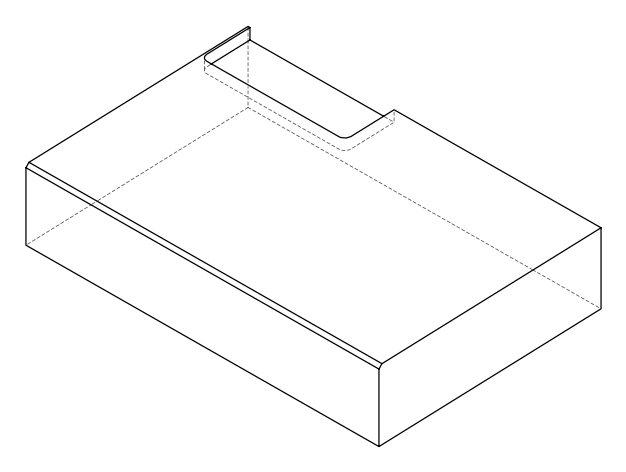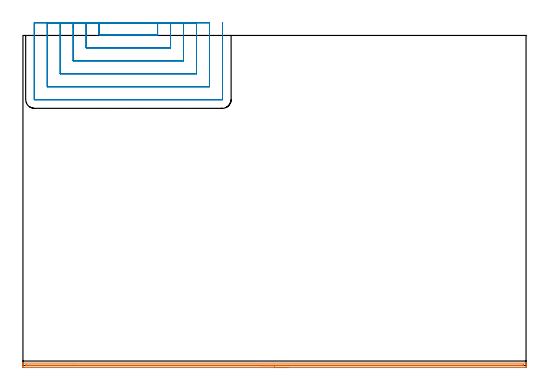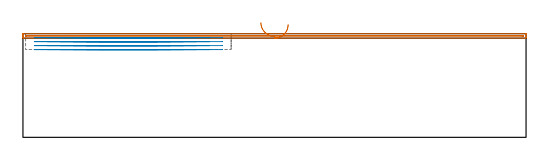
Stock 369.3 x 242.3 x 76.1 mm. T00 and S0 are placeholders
(PLAN: 2 operations, 1 tool changes, 21.1 min)
(1 AREA_MILL | FG_CHAMFER_SURFACE | UGT0205_001 | 6.05 min | 2014 mm3)
(2 MILL_SLOT | SLOT_PARTIAL_RECTANGULAR | UGT0201_108 | Follow Part, ap 3.175, ae 75% | 15.04 min | 94190 mm3)
(TOOL UGT0205_001 | Chamfer Mill 20 x 3 x 45 deg. | D20 FL50 Z2)
(TOOL UGT0201_108 | End Mill 12.7 mm | D12.7 FL12 Z2)
(OP 1 AREA_MILL)
G17 G21 G94 G90
T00 M6
G54
G17 G0 G90 X194.65 Y-1.5 S1061 M3
G43 Z86.1 H0
Z82.8
G94 G1 X194.612 Z81.928 F250.
X194.498 Z81.063
X194.309 Z80.212
X194.047 Z79.38
X193.713 Z78.574
X193.31 Z77.8
X192.842 Z77.064
X192.31 Z76.372
X191.721 Z75.729
X191.078 Z75.139
X190.386 Z74.608
X189.65 Z74.14
X188.876 Z73.737
X188.07 Z73.403
X187.238 Z73.141
X186.387 Z72.952
X185.522 Z72.838
X184.65 Z72.8
X0.618
X0.274 Y-1.497
X0.01 Y-1.492 Z72.803
X0. Y-1.16 Z73.134
Y-0.622 Z73.675
Y-0.287 Z74.009
Y0.252 Z74.547
Y0.587 Z74.881
Y1.257 Z75.557
Y1.539 Z75.839
X0.003 Y1.672 Z75.964
X0.01 Y1.767 Z76.059
X0.048 Y1.796 Z76.089
X0.171 Y1.8 Z76.1
X369.129
X369.29 Y1.797 Z76.088
X369.298 Y1.671 Z75.964
X369.3 Y1.539 Z75.839
Y1.257 Z75.557
Y0.587 Z74.881
Y-0.622 Z73.675
X369.295 Y-1.16 Z73.134
X369.29 Y-1.492 Z72.803
X369.026 Y-1.497 Z72.8
X368.682 Y-1.5
X184.65
Y-0.086 Z74.214
X2.199 Y-0.085 Z74.215
X2.054 Y-0.084 Z74.216
X2.019 Y-0.081 Z74.219
X2.01 Y-0.078 Z74.222
X2.006 Y-0.069 Z74.231
X2.003 Y-0.039 Z74.261
X2.004 Y0.105 Z74.405
X2.017 Y0.379 Z74.679
X2.298 Y0.384 Z74.684
X2.405 Y0.385 Z74.685
X37.199 Y0.386 Z74.686
X367.101 Y0.385 Z74.685
X367.246 Y0.383 Z74.683
X367.281 Y0.381 Z74.681
X367.29 Y0.378 Z74.678
X367.294 Y0.369 Z74.669
X367.297 Y0.339 Z74.639
X367.299 Y0.192 Z74.492
X367.292 Y-0.047 Z74.253
X367.291 Y-0.071 Z74.229
X367.255 Y-0.079 Z74.221
X367.136 Y-0.082 Z74.218
X366.895 Y-0.085 Z74.215
X366.69 Y-0.086 Z74.214
X366.484
X184.65
X183.778 Z74.252
X182.914 Z74.366
X182.062 Z74.555
X181.23 Z74.817
X180.424 Z75.151
X179.65 Z75.554
X178.914 Z76.023
X178.222 Z76.554
X177.579 Z77.143
X176.99 Z77.786
X176.458 Z78.478
X175.99 Z79.214
X175.587 Z79.988
X175.253 Z80.794
X174.991 Z81.626
X174.802 Z82.478
X174.688 Z83.343
X174.65 Z84.214
G0 Z86.1
M5
M2
(OP 2 MILL_SLOT)
G17 G21 G94 G90
T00 M6
G54
G17 G0 G90 X55.975 Y251.65 S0 M3
G43 Z86.1 H0
Z73.175
G94 G1 Y248.65 F250.
Y242.775 F500.
X98.825
Y248.65
Y251.65 F250.
X46.45
Y248.65
Y233.25 F500.
X108.35
Y248.65
Y251.65 F250.
X36.925
Y248.65
Y223.725 F500.
X117.875
Y248.65
Y251.65 F250.
X27.4
Y248.65
Y214.2 F500.
X127.4
Y248.65
Y251.65 F250.
X17.875
Y248.65
Y204.675 F500.
X136.925
Y248.65
Y251.65 F250.
X8.35
Y248.65
Y195.3 F500.
G3 X8.5 Y195.15 R0.15
G1 X146.3
G3 X146.45 Y195.3 R0.15
G1 Y248.65
Y251.65 F250.
G0 X55.975 Z70.25
G1 Y248.65
Y242.775 F500.
X98.825
Y248.65
Y251.65 F250.
X46.45
Y248.65
Y233.25 F500.
X108.35
Y248.65
Y251.65 F250.
X36.925
Y248.65
Y223.725 F500.
X117.875
Y248.65
Y251.65 F250.
X27.4
Y248.65
Y214.2 F500.
X127.4
Y248.65
Y251.65 F250.
X17.875
Y248.65
Y204.675 F500.
X136.925
Y248.65
Y251.65 F250.
X8.35
Y248.65
Y195.3 F500.
G3 X8.5 Y195.15 R0.15
G1 X146.3
G3 X146.45 Y195.3 R0.15
G1 Y248.65
Y251.65 F250.
G0 X55.975 Z67.325
G1 Y248.65
Y242.775 F500.
X98.825
Y248.65
Y251.65 F250.
X46.45
Y248.65
Y233.25 F500.
X108.35
Y248.65
Y251.65 F250.
X36.925
Y248.65
Y223.725 F500.
X117.875
Y248.65
Y251.65 F250.
X27.4
Y248.65
Y214.2 F500.
X127.4
Y248.65
Y251.65 F250.
X17.875
Y248.65
Y204.675 F500.
X136.925
Y248.65
Y251.65 F250.
X8.35
Y248.65
Y195.3 F500.
G3 X8.5 Y195.15 R0.15
G1 X146.3
G3 X146.45 Y195.3 R0.15
G1 Y248.65
Y251.65 F250.
G0 X55.975 Z64.4
G1 Y248.65
Y242.775 F500.
X98.825
Y248.65
Y251.65 F250.
X46.45
Y248.65
Y233.25 F500.
X108.35
Y248.65
Y251.65 F250.
X36.925
Y248.65
Y223.725 F500.
X117.875
Y248.65
Y251.65 F250.
X27.4
Y248.65
Y214.2 F500.
X127.4
Y248.65
Y251.65 F250.
X17.875
Y248.65
Y204.675 F500.
X136.925
Y248.65
Y251.65 F250.
X8.35
Y248.65
Y195.3 F500.
G3 X8.5 Y195.15 R0.15
G1 X146.3
G3 X146.45 Y195.3 R0.15
G1 Y248.65
Y251.65 F250.
G0 Z86.1
M5
M2
